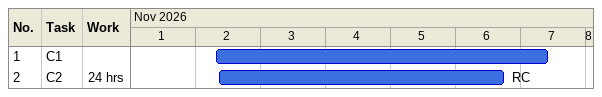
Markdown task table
| ID | Task | Start | Finish | Resources | Work (h) |
|---|---|---|---|---|---|
| 1 | C1 | 2026-11-02 | 2026-11-07 |  |  |
| 2 | C2 | 2026-11-02 | 2026-11-06 | RC | 24 |
